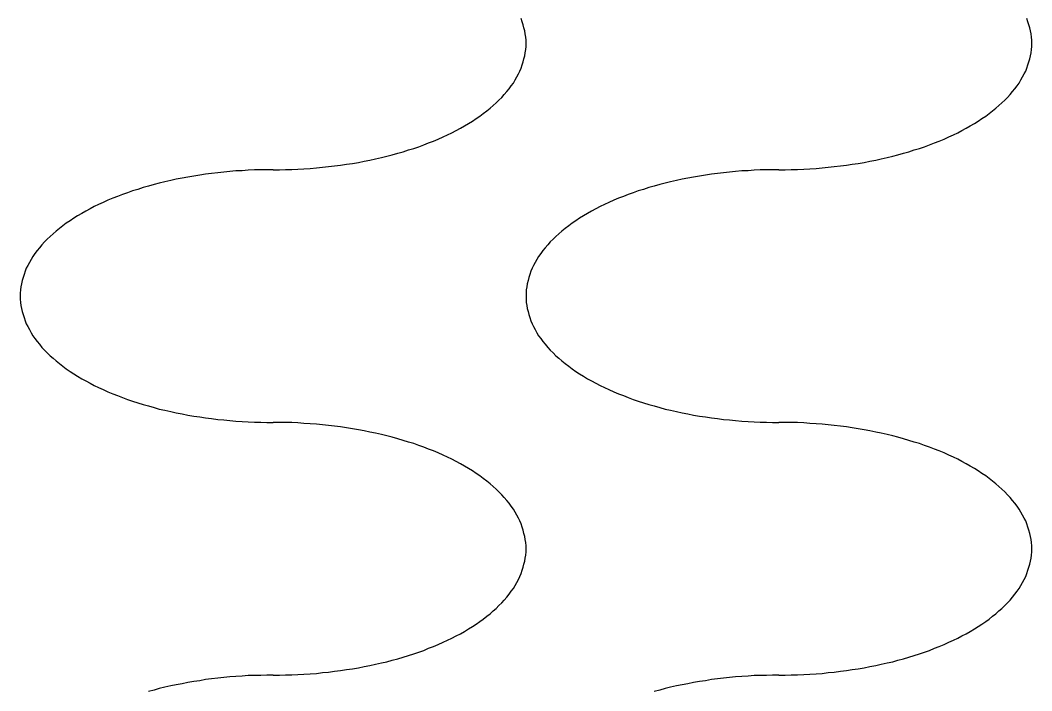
# Model space of a CAD drawing. Extents: x 0 to 40, y 0 to 70.
# Drawn here: x 29.6 to 30, y 50.1938 to 50.4592 of the extents above; entities that cross this region are included whole.
import ezdxf

# ---------------------------------------------------------------- set-up
doc = ezdxf.new("R2010")
doc.units = 0
doc.layers.add('AL_FOIL', color=2, linetype='CONTINUOUS')

msp = doc.modelspace()

# ---------------------------------------------------------------- linework, layer by layer
at = {"layer": 'AL_FOIL'}
for p, q in [((29.7985, 50.4585), (29.7981, 50.4598)), ((29.7989, 50.4573), (29.7985, 50.4585)), ((29.7992, 50.4561), (29.7989, 50.4573)), ((29.7995, 50.4549), (29.7992, 50.4561)), ((29.9985, 50.4585), (29.9981, 50.4598)), ((29.9989, 50.4573), (29.9985, 50.4585)), ((29.9992, 50.4561), (29.9989, 50.4573)), ((29.9995, 50.4549), (29.9992, 50.4561)), ((29.7997, 50.4537), (29.7995, 50.4549)), ((29.7999, 50.4525), (29.7997, 50.4537)), ((29.8, 50.4512), (29.7999, 50.4525)), ((29.9997, 50.4537), (29.9995, 50.4549)), ((29.9999, 50.4525), (29.9997, 50.4537)), ((30, 50.4512), (29.9999, 50.4525)), ((29.7999, 50.4475), (29.8, 50.4488)), ((29.8, 50.45), (29.8, 50.4512)), ((29.8, 50.4488), (29.8, 50.45)), ((29.9999, 50.4475), (30, 50.4488)), ((30, 50.45), (30, 50.4512)), ((30, 50.4488), (30, 50.45)), ((29.7992, 50.4439), (29.7995, 50.4451)), ((29.7995, 50.4451), (29.7997, 50.4463)), ((29.7997, 50.4463), (29.7999, 50.4475)), ((29.9992, 50.4439), (29.9995, 50.4451)), ((29.9995, 50.4451), (29.9997, 50.4463)), ((29.9997, 50.4463), (29.9999, 50.4475)), ((29.7976, 50.439), (29.7981, 50.4402)), ((29.7981, 50.4402), (29.7985, 50.4415)), ((29.7985, 50.4415), (29.7989, 50.4427)), ((29.7989, 50.4427), (29.7992, 50.4439)), ((29.9976, 50.439), (29.9981, 50.4402)), ((29.9981, 50.4402), (29.9985, 50.4415)), ((29.9985, 50.4415), (29.9989, 50.4427)), ((29.9989, 50.4427), (29.9992, 50.4439)), ((29.7957, 50.4355), (29.7964, 50.4367)), ((29.7964, 50.4367), (29.797, 50.4379)), ((29.797, 50.4379), (29.7976, 50.439)), ((29.9957, 50.4355), (29.9964, 50.4367)), ((29.9964, 50.4367), (29.997, 50.4379)), ((29.997, 50.4379), (29.9976, 50.439)), ((29.7924, 50.4309), (29.7933, 50.432)), ((29.7933, 50.432), (29.7942, 50.4332)), ((29.7942, 50.4332), (29.795, 50.4343)), ((29.795, 50.4343), (29.7957, 50.4355)), ((29.9924, 50.4309), (29.9933, 50.432)), ((29.9933, 50.432), (29.9942, 50.4332)), ((29.9942, 50.4332), (29.995, 50.4343)), ((29.995, 50.4343), (29.9957, 50.4355)), ((29.7893, 50.4275), (29.7904, 50.4286)), ((29.7904, 50.4286), (29.7914, 50.4297)), ((29.7914, 50.4297), (29.7924, 50.4309)), ((29.9893, 50.4275), (29.9904, 50.4286)), ((29.9904, 50.4286), (29.9914, 50.4297)), ((29.9914, 50.4297), (29.9924, 50.4309)), ((29.7845, 50.4233), (29.7858, 50.4243)), ((29.7858, 50.4243), (29.787, 50.4254)), ((29.787, 50.4254), (29.7882, 50.4264)), ((29.7882, 50.4264), (29.7893, 50.4275)), ((29.9845, 50.4233), (29.9858, 50.4243)), ((29.9858, 50.4243), (29.987, 50.4254)), ((29.987, 50.4254), (29.9882, 50.4264)), ((29.9882, 50.4264), (29.9893, 50.4275)), ((29.7788, 50.4192), (29.7803, 50.4202)), ((29.7803, 50.4202), (29.7818, 50.4212)), ((29.7818, 50.4212), (29.7831, 50.4222)), ((29.7831, 50.4222), (29.7845, 50.4233)), ((29.9788, 50.4192), (29.9803, 50.4202)), ((29.9803, 50.4202), (29.9818, 50.4212)), ((29.9818, 50.4212), (29.9831, 50.4222)), ((29.9831, 50.4222), (29.9845, 50.4233)), ((29.7724, 50.4155), (29.7741, 50.4164)), ((29.7741, 50.4164), (29.7757, 50.4173)), ((29.7757, 50.4173), (29.7773, 50.4183)), ((29.7773, 50.4183), (29.7788, 50.4192)), ((29.9724, 50.4155), (29.9741, 50.4164)), ((29.9741, 50.4164), (29.9757, 50.4173)), ((29.9757, 50.4173), (29.9773, 50.4183)), ((29.9773, 50.4183), (29.9788, 50.4192)), ((29.7634, 50.4113), (29.7653, 50.4121)), ((29.7653, 50.4121), (29.7672, 50.413)), ((29.7672, 50.413), (29.769, 50.4138)), ((29.769, 50.4138), (29.7707, 50.4146)), ((29.7707, 50.4146), (29.7724, 50.4155)), ((29.9634, 50.4113), (29.9653, 50.4121)), ((29.9653, 50.4121), (29.9672, 50.413)), ((29.9672, 50.413), (29.969, 50.4138)), ((29.969, 50.4138), (29.9707, 50.4146)), ((29.9707, 50.4146), (29.9724, 50.4155)), ((29.7535, 50.4078), (29.7556, 50.4084)), ((29.7556, 50.4084), (29.7576, 50.4091)), ((29.7576, 50.4091), (29.7596, 50.4098)), ((29.7596, 50.4098), (29.7615, 50.4106)), ((29.7615, 50.4106), (29.7634, 50.4113)), ((29.9535, 50.4078), (29.9556, 50.4084)), ((29.9556, 50.4084), (29.9576, 50.4091)), ((29.9576, 50.4091), (29.9596, 50.4098)), ((29.9596, 50.4098), (29.9615, 50.4106)), ((29.9615, 50.4106), (29.9634, 50.4113)), ((29.7383, 50.4038), (29.7405, 50.4043)), ((29.7405, 50.4043), (29.7428, 50.4048)), ((29.7428, 50.4048), (29.745, 50.4053)), ((29.745, 50.4053), (29.7471, 50.4059)), ((29.7471, 50.4059), (29.7493, 50.4065)), ((29.7493, 50.4065), (29.7514, 50.4071)), ((29.7514, 50.4071), (29.7535, 50.4078)), ((29.9383, 50.4038), (29.9405, 50.4043)), ((29.9405, 50.4043), (29.9428, 50.4048)), ((29.9428, 50.4048), (29.945, 50.4053)), ((29.945, 50.4053), (29.9471, 50.4059)), ((29.9471, 50.4059), (29.9493, 50.4065)), ((29.9493, 50.4065), (29.9514, 50.4071)), ((29.9514, 50.4071), (29.9535, 50.4078)), ((29.6975, 50.4), (29.6951, 50.3999)), ((29.7, 50.4), (29.6975, 50.4)), ((29.7, 50.4), (29.7025, 50.4)), ((29.7025, 50.4), (29.7049, 50.4001)), ((29.7049, 50.4001), (29.7074, 50.4001)), ((29.7074, 50.4001), (29.7098, 50.4002)), ((29.7098, 50.4002), (29.7122, 50.4004)), ((29.7122, 50.4004), (29.7147, 50.4005)), ((29.7147, 50.4005), (29.7171, 50.4007)), ((29.7171, 50.4007), (29.7195, 50.401)), ((29.7195, 50.401), (29.7219, 50.4012)), ((29.7219, 50.4012), (29.7243, 50.4015)), ((29.7243, 50.4015), (29.7267, 50.4018)), ((29.7267, 50.4018), (29.729, 50.4022)), ((29.729, 50.4022), (29.7314, 50.4025)), ((29.7314, 50.4025), (29.7337, 50.4029)), ((29.7337, 50.4029), (29.736, 50.4034)), ((29.736, 50.4034), (29.7383, 50.4038)), ((29.8975, 50.4), (29.8951, 50.3999)), ((29.9, 50.4), (29.8975, 50.4)), ((29.9, 50.4), (29.9025, 50.4)), ((29.9025, 50.4), (29.9049, 50.4001)), ((29.9049, 50.4001), (29.9074, 50.4001)), ((29.9074, 50.4001), (29.9098, 50.4002)), ((29.9098, 50.4002), (29.9122, 50.4004)), ((29.9122, 50.4004), (29.9147, 50.4005)), ((29.9147, 50.4005), (29.9171, 50.4007)), ((29.9171, 50.4007), (29.9195, 50.401)), ((29.9195, 50.401), (29.9219, 50.4012)), ((29.9219, 50.4012), (29.9243, 50.4015)), ((29.9243, 50.4015), (29.9267, 50.4018)), ((29.9267, 50.4018), (29.929, 50.4022)), ((29.929, 50.4022), (29.9314, 50.4025)), ((29.9314, 50.4025), (29.9337, 50.4029)), ((29.9337, 50.4029), (29.936, 50.4034)), ((29.936, 50.4034), (29.9383, 50.4038)), ((29.6617, 50.3962), (29.6595, 50.3957)), ((29.664, 50.3966), (29.6617, 50.3962)), ((29.6663, 50.3971), (29.664, 50.3966)), ((29.6686, 50.3975), (29.6663, 50.3971)), ((29.671, 50.3978), (29.6686, 50.3975)), ((29.6733, 50.3982), (29.671, 50.3978)), ((29.6757, 50.3985), (29.6733, 50.3982)), ((29.6781, 50.3988), (29.6757, 50.3985)), ((29.6805, 50.399), (29.6781, 50.3988)), ((29.6829, 50.3993), (29.6805, 50.399)), ((29.6853, 50.3995), (29.6829, 50.3993)), ((29.6878, 50.3996), (29.6853, 50.3995)), ((29.6902, 50.3998), (29.6878, 50.3996)), ((29.6926, 50.3999), (29.6902, 50.3998)), ((29.6951, 50.3999), (29.6926, 50.3999)), ((29.8617, 50.3962), (29.8595, 50.3957)), ((29.864, 50.3966), (29.8617, 50.3962)), ((29.8663, 50.3971), (29.864, 50.3966)), ((29.8686, 50.3975), (29.8663, 50.3971)), ((29.871, 50.3978), (29.8686, 50.3975)), ((29.8733, 50.3982), (29.871, 50.3978)), ((29.8757, 50.3985), (29.8733, 50.3982)), ((29.8781, 50.3988), (29.8757, 50.3985)), ((29.8805, 50.399), (29.8781, 50.3988)), ((29.8829, 50.3993), (29.8805, 50.399)), ((29.8853, 50.3995), (29.8829, 50.3993)), ((29.8878, 50.3996), (29.8853, 50.3995)), ((29.8902, 50.3998), (29.8878, 50.3996)), ((29.8926, 50.3999), (29.8902, 50.3998)), ((29.8951, 50.3999), (29.8926, 50.3999)), ((29.6465, 50.3922), (29.6444, 50.3916)), ((29.6486, 50.3929), (29.6465, 50.3922)), ((29.6507, 50.3935), (29.6486, 50.3929)), ((29.6529, 50.3941), (29.6507, 50.3935)), ((29.655, 50.3947), (29.6529, 50.3941)), ((29.6572, 50.3952), (29.655, 50.3947)), ((29.6595, 50.3957), (29.6572, 50.3952)), ((29.8465, 50.3922), (29.8444, 50.3916)), ((29.8486, 50.3929), (29.8465, 50.3922)), ((29.8507, 50.3935), (29.8486, 50.3929)), ((29.8529, 50.3941), (29.8507, 50.3935)), ((29.855, 50.3947), (29.8529, 50.3941)), ((29.8572, 50.3952), (29.855, 50.3947)), ((29.8595, 50.3957), (29.8572, 50.3952)), ((29.6366, 50.3887), (29.6347, 50.3879)), ((29.6385, 50.3894), (29.6366, 50.3887)), ((29.6404, 50.3902), (29.6385, 50.3894)), ((29.6424, 50.3909), (29.6404, 50.3902)), ((29.6444, 50.3916), (29.6424, 50.3909)), ((29.8366, 50.3887), (29.8347, 50.3879)), ((29.8385, 50.3894), (29.8366, 50.3887)), ((29.8404, 50.3902), (29.8385, 50.3894)), ((29.8424, 50.3909), (29.8404, 50.3902)), ((29.8444, 50.3916), (29.8424, 50.3909)), ((29.6276, 50.3845), (29.6259, 50.3836)), ((29.6293, 50.3854), (29.6276, 50.3845)), ((29.631, 50.3862), (29.6293, 50.3854)), ((29.6328, 50.387), (29.631, 50.3862)), ((29.6347, 50.3879), (29.6328, 50.387)), ((29.8276, 50.3845), (29.8259, 50.3836)), ((29.8293, 50.3854), (29.8276, 50.3845)), ((29.831, 50.3862), (29.8293, 50.3854)), ((29.8328, 50.387), (29.831, 50.3862)), ((29.8347, 50.3879), (29.8328, 50.387)), ((29.6212, 50.3808), (29.6197, 50.3798)), ((29.6227, 50.3817), (29.6212, 50.3808)), ((29.6243, 50.3827), (29.6227, 50.3817)), ((29.6259, 50.3836), (29.6243, 50.3827)), ((29.8212, 50.3808), (29.8197, 50.3798)), ((29.8227, 50.3817), (29.8212, 50.3808)), ((29.8243, 50.3827), (29.8227, 50.3817)), ((29.8259, 50.3836), (29.8243, 50.3827)), ((29.6155, 50.3767), (29.6142, 50.3757)), ((29.6169, 50.3778), (29.6155, 50.3767)), ((29.6182, 50.3788), (29.6169, 50.3778)), ((29.6197, 50.3798), (29.6182, 50.3788)), ((29.8155, 50.3767), (29.8142, 50.3757)), ((29.8169, 50.3778), (29.8155, 50.3767)), ((29.8182, 50.3788), (29.8169, 50.3778)), ((29.8197, 50.3798), (29.8182, 50.3788)), ((29.6107, 50.3725), (29.6096, 50.3714)), ((29.6118, 50.3736), (29.6107, 50.3725)), ((29.613, 50.3746), (29.6118, 50.3736)), ((29.6142, 50.3757), (29.613, 50.3746)), ((29.8107, 50.3725), (29.8096, 50.3714)), ((29.8118, 50.3736), (29.8107, 50.3725)), ((29.813, 50.3746), (29.8118, 50.3736)), ((29.8142, 50.3757), (29.813, 50.3746)), ((29.6067, 50.368), (29.6058, 50.3668)), ((29.6076, 50.3691), (29.6067, 50.368)), ((29.6086, 50.3703), (29.6076, 50.3691)), ((29.6096, 50.3714), (29.6086, 50.3703)), ((29.8067, 50.368), (29.8058, 50.3668)), ((29.8076, 50.3691), (29.8067, 50.368)), ((29.8086, 50.3703), (29.8076, 50.3691)), ((29.8096, 50.3714), (29.8086, 50.3703)), ((29.6043, 50.3645), (29.6036, 50.3633)), ((29.605, 50.3657), (29.6043, 50.3645)), ((29.6058, 50.3668), (29.605, 50.3657)), ((29.8043, 50.3645), (29.8036, 50.3633)), ((29.805, 50.3657), (29.8043, 50.3645)), ((29.8058, 50.3668), (29.805, 50.3657)), ((29.6024, 50.361), (29.6019, 50.3598)), ((29.603, 50.3621), (29.6024, 50.361)), ((29.6036, 50.3633), (29.603, 50.3621)), ((29.8024, 50.361), (29.8019, 50.3598)), ((29.803, 50.3621), (29.8024, 50.361)), ((29.8036, 50.3633), (29.803, 50.3621)), ((29.6008, 50.3561), (29.6005, 50.3549)), ((29.6011, 50.3573), (29.6008, 50.3561)), ((29.6015, 50.3585), (29.6011, 50.3573)), ((29.6019, 50.3598), (29.6015, 50.3585)), ((29.8008, 50.3561), (29.8005, 50.3549)), ((29.8011, 50.3573), (29.8008, 50.3561)), ((29.8015, 50.3585), (29.8011, 50.3573)), ((29.8019, 50.3598), (29.8015, 50.3585)), ((29.6001, 50.3525), (29.6, 50.3512)), ((29.6003, 50.3537), (29.6001, 50.3525)), ((29.6005, 50.3549), (29.6003, 50.3537)), ((29.8001, 50.3525), (29.8, 50.3512)), ((29.8003, 50.3537), (29.8001, 50.3525)), ((29.8005, 50.3549), (29.8003, 50.3537)), ((29.6, 50.3512), (29.6, 50.35)), ((29.6, 50.35), (29.6, 50.3488)), ((29.6, 50.3488), (29.6001, 50.3475)), ((29.8, 50.3512), (29.8, 50.35)), ((29.8, 50.35), (29.8, 50.3488)), ((29.8, 50.3488), (29.8001, 50.3475)), ((29.6001, 50.3475), (29.6003, 50.3463)), ((29.6003, 50.3463), (29.6005, 50.3451)), ((29.6005, 50.3451), (29.6008, 50.3439)), ((29.8001, 50.3475), (29.8003, 50.3463)), ((29.8003, 50.3463), (29.8005, 50.3451)), ((29.8005, 50.3451), (29.8008, 50.3439)), ((29.6008, 50.3439), (29.6011, 50.3427)), ((29.6011, 50.3427), (29.6015, 50.3415)), ((29.6015, 50.3415), (29.6019, 50.3402)), ((29.6019, 50.3402), (29.6024, 50.339)), ((29.8008, 50.3439), (29.8011, 50.3427)), ((29.8011, 50.3427), (29.8015, 50.3415)), ((29.8015, 50.3415), (29.8019, 50.3402)), ((29.8019, 50.3402), (29.8024, 50.339)), ((29.6024, 50.339), (29.603, 50.3379)), ((29.603, 50.3379), (29.6036, 50.3367)), ((29.6036, 50.3367), (29.6043, 50.3355)), ((29.8024, 50.339), (29.803, 50.3379)), ((29.803, 50.3379), (29.8036, 50.3367)), ((29.8036, 50.3367), (29.8043, 50.3355)), ((29.6043, 50.3355), (29.605, 50.3343)), ((29.605, 50.3343), (29.6058, 50.3332)), ((29.6058, 50.3332), (29.6067, 50.332)), ((29.6067, 50.332), (29.6076, 50.3309)), ((29.8043, 50.3355), (29.805, 50.3343)), ((29.805, 50.3343), (29.8058, 50.3332)), ((29.8058, 50.3332), (29.8067, 50.332)), ((29.8067, 50.332), (29.8076, 50.3309)), ((29.6076, 50.3309), (29.6086, 50.3297)), ((29.6086, 50.3297), (29.6096, 50.3286)), ((29.6096, 50.3286), (29.6107, 50.3275)), ((29.8076, 50.3309), (29.8086, 50.3297)), ((29.8086, 50.3297), (29.8096, 50.3286)), ((29.8096, 50.3286), (29.8107, 50.3275)), ((29.6107, 50.3275), (29.6118, 50.3264)), ((29.6118, 50.3264), (29.613, 50.3254)), ((29.613, 50.3254), (29.6142, 50.3243)), ((29.6142, 50.3243), (29.6155, 50.3233)), ((29.8107, 50.3275), (29.8118, 50.3264)), ((29.8118, 50.3264), (29.813, 50.3254)), ((29.813, 50.3254), (29.8142, 50.3243)), ((29.8142, 50.3243), (29.8155, 50.3233)), ((29.6155, 50.3233), (29.6169, 50.3222)), ((29.6169, 50.3222), (29.6182, 50.3212)), ((29.6182, 50.3212), (29.6197, 50.3202)), ((29.6197, 50.3202), (29.6212, 50.3192)), ((29.8155, 50.3233), (29.8169, 50.3222)), ((29.8169, 50.3222), (29.8182, 50.3212)), ((29.8182, 50.3212), (29.8197, 50.3202)), ((29.8197, 50.3202), (29.8212, 50.3192)), ((29.6212, 50.3192), (29.6227, 50.3183)), ((29.6227, 50.3183), (29.6243, 50.3173)), ((29.6243, 50.3173), (29.6259, 50.3164)), ((29.6259, 50.3164), (29.6276, 50.3155)), ((29.8212, 50.3192), (29.8227, 50.3183)), ((29.8227, 50.3183), (29.8243, 50.3173)), ((29.8243, 50.3173), (29.8259, 50.3164)), ((29.8259, 50.3164), (29.8276, 50.3155)), ((29.6276, 50.3155), (29.6293, 50.3146)), ((29.6293, 50.3146), (29.631, 50.3138)), ((29.631, 50.3138), (29.6328, 50.313)), ((29.6328, 50.313), (29.6347, 50.3121)), ((29.6347, 50.3121), (29.6366, 50.3113)), ((29.8276, 50.3155), (29.8293, 50.3146)), ((29.8293, 50.3146), (29.831, 50.3138)), ((29.831, 50.3138), (29.8328, 50.313)), ((29.8328, 50.313), (29.8347, 50.3121)), ((29.8347, 50.3121), (29.8366, 50.3113)), ((29.6366, 50.3113), (29.6385, 50.3106)), ((29.6385, 50.3106), (29.6404, 50.3098)), ((29.6404, 50.3098), (29.6424, 50.3091)), ((29.6424, 50.3091), (29.6444, 50.3084)), ((29.6444, 50.3084), (29.6465, 50.3078)), ((29.8366, 50.3113), (29.8385, 50.3106)), ((29.8385, 50.3106), (29.8404, 50.3098)), ((29.8404, 50.3098), (29.8424, 50.3091)), ((29.8424, 50.3091), (29.8444, 50.3084)), ((29.8444, 50.3084), (29.8465, 50.3078)), ((29.6465, 50.3078), (29.6486, 50.3071)), ((29.6486, 50.3071), (29.6507, 50.3065)), ((29.6507, 50.3065), (29.6529, 50.3059)), ((29.6529, 50.3059), (29.655, 50.3053)), ((29.655, 50.3053), (29.6572, 50.3048)), ((29.6572, 50.3048), (29.6595, 50.3043)), ((29.6595, 50.3043), (29.6617, 50.3038)), ((29.8465, 50.3078), (29.8486, 50.3071)), ((29.8486, 50.3071), (29.8507, 50.3065)), ((29.8507, 50.3065), (29.8529, 50.3059)), ((29.8529, 50.3059), (29.855, 50.3053)), ((29.855, 50.3053), (29.8572, 50.3048)), ((29.8572, 50.3048), (29.8595, 50.3043)), ((29.8595, 50.3043), (29.8617, 50.3038)), ((29.6617, 50.3038), (29.664, 50.3034)), ((29.664, 50.3034), (29.6663, 50.3029)), ((29.6663, 50.3029), (29.6686, 50.3025)), ((29.6686, 50.3025), (29.671, 50.3022)), ((29.671, 50.3022), (29.6733, 50.3018)), ((29.6733, 50.3018), (29.6757, 50.3015)), ((29.6757, 50.3015), (29.6781, 50.3012)), ((29.6781, 50.3012), (29.6805, 50.301)), ((29.6805, 50.301), (29.6829, 50.3007)), ((29.6829, 50.3007), (29.6853, 50.3005)), ((29.6853, 50.3005), (29.6878, 50.3004)), ((29.6878, 50.3004), (29.6902, 50.3002)), ((29.6902, 50.3002), (29.6926, 50.3001)), ((29.6926, 50.3001), (29.6951, 50.3001)), ((29.6951, 50.3001), (29.6975, 50.3)), ((29.6975, 50.3), (29.7, 50.3)), ((29.7025, 50.3), (29.7, 50.3)), ((29.7049, 50.2999), (29.7025, 50.3)), ((29.8617, 50.3038), (29.864, 50.3034)), ((29.864, 50.3034), (29.8663, 50.3029)), ((29.8663, 50.3029), (29.8686, 50.3025)), ((29.8686, 50.3025), (29.871, 50.3022)), ((29.871, 50.3022), (29.8733, 50.3018)), ((29.8733, 50.3018), (29.8757, 50.3015)), ((29.8757, 50.3015), (29.8781, 50.3012)), ((29.8781, 50.3012), (29.8805, 50.301)), ((29.8805, 50.301), (29.8829, 50.3007)), ((29.8829, 50.3007), (29.8853, 50.3005)), ((29.8853, 50.3005), (29.8878, 50.3004)), ((29.8878, 50.3004), (29.8902, 50.3002)), ((29.8902, 50.3002), (29.8926, 50.3001)), ((29.8926, 50.3001), (29.8951, 50.3001)), ((29.8951, 50.3001), (29.8975, 50.3)), ((29.8975, 50.3), (29.9, 50.3)), ((29.9025, 50.3), (29.9, 50.3)), ((29.9049, 50.2999), (29.9025, 50.3)), ((29.7074, 50.2999), (29.7049, 50.2999)), ((29.7098, 50.2998), (29.7074, 50.2999)), ((29.7122, 50.2996), (29.7098, 50.2998)), ((29.7147, 50.2995), (29.7122, 50.2996)), ((29.7171, 50.2993), (29.7147, 50.2995)), ((29.7195, 50.299), (29.7171, 50.2993)), ((29.7219, 50.2988), (29.7195, 50.299)), ((29.7243, 50.2985), (29.7219, 50.2988)), ((29.7267, 50.2982), (29.7243, 50.2985)), ((29.729, 50.2978), (29.7267, 50.2982)), ((29.7314, 50.2975), (29.729, 50.2978)), ((29.7337, 50.2971), (29.7314, 50.2975)), ((29.736, 50.2966), (29.7337, 50.2971)), ((29.7383, 50.2962), (29.736, 50.2966)), ((29.7405, 50.2957), (29.7383, 50.2962)), ((29.9074, 50.2999), (29.9049, 50.2999)), ((29.9098, 50.2998), (29.9074, 50.2999)), ((29.9122, 50.2996), (29.9098, 50.2998)), ((29.9147, 50.2995), (29.9122, 50.2996)), ((29.9171, 50.2993), (29.9147, 50.2995)), ((29.9195, 50.299), (29.9171, 50.2993)), ((29.9219, 50.2988), (29.9195, 50.299)), ((29.9243, 50.2985), (29.9219, 50.2988)), ((29.9267, 50.2982), (29.9243, 50.2985)), ((29.929, 50.2978), (29.9267, 50.2982)), ((29.9314, 50.2975), (29.929, 50.2978)), ((29.9337, 50.2971), (29.9314, 50.2975)), ((29.936, 50.2966), (29.9337, 50.2971)), ((29.9383, 50.2962), (29.936, 50.2966)), ((29.9405, 50.2957), (29.9383, 50.2962)), ((29.7428, 50.2952), (29.7405, 50.2957)), ((29.745, 50.2947), (29.7428, 50.2952)), ((29.7471, 50.2941), (29.745, 50.2947)), ((29.7493, 50.2935), (29.7471, 50.2941)), ((29.7514, 50.2929), (29.7493, 50.2935)), ((29.7535, 50.2922), (29.7514, 50.2929)), ((29.7556, 50.2916), (29.7535, 50.2922)), ((29.9428, 50.2952), (29.9405, 50.2957)), ((29.945, 50.2947), (29.9428, 50.2952)), ((29.9471, 50.2941), (29.945, 50.2947)), ((29.9493, 50.2935), (29.9471, 50.2941)), ((29.9514, 50.2929), (29.9493, 50.2935)), ((29.9535, 50.2922), (29.9514, 50.2929)), ((29.9556, 50.2916), (29.9535, 50.2922)), ((29.7576, 50.2909), (29.7556, 50.2916)), ((29.7596, 50.2902), (29.7576, 50.2909)), ((29.7615, 50.2894), (29.7596, 50.2902)), ((29.7634, 50.2887), (29.7615, 50.2894)), ((29.7653, 50.2879), (29.7634, 50.2887)), ((29.9576, 50.2909), (29.9556, 50.2916)), ((29.9596, 50.2902), (29.9576, 50.2909)), ((29.9615, 50.2894), (29.9596, 50.2902)), ((29.9634, 50.2887), (29.9615, 50.2894)), ((29.9653, 50.2879), (29.9634, 50.2887)), ((29.7672, 50.287), (29.7653, 50.2879)), ((29.769, 50.2862), (29.7672, 50.287)), ((29.7707, 50.2854), (29.769, 50.2862)), ((29.7724, 50.2845), (29.7707, 50.2854)), ((29.7741, 50.2836), (29.7724, 50.2845)), ((29.9672, 50.287), (29.9653, 50.2879)), ((29.969, 50.2862), (29.9672, 50.287)), ((29.9707, 50.2854), (29.969, 50.2862)), ((29.9724, 50.2845), (29.9707, 50.2854)), ((29.9741, 50.2836), (29.9724, 50.2845)), ((29.7757, 50.2827), (29.7741, 50.2836)), ((29.7773, 50.2817), (29.7757, 50.2827)), ((29.7788, 50.2808), (29.7773, 50.2817)), ((29.7803, 50.2798), (29.7788, 50.2808)), ((29.9757, 50.2827), (29.9741, 50.2836)), ((29.9773, 50.2817), (29.9757, 50.2827)), ((29.9788, 50.2808), (29.9773, 50.2817)), ((29.9803, 50.2798), (29.9788, 50.2808)), ((29.7818, 50.2788), (29.7803, 50.2798)), ((29.7831, 50.2778), (29.7818, 50.2788)), ((29.7845, 50.2767), (29.7831, 50.2778)), ((29.7858, 50.2757), (29.7845, 50.2767)), ((29.9818, 50.2788), (29.9803, 50.2798)), ((29.9831, 50.2778), (29.9818, 50.2788)), ((29.9845, 50.2767), (29.9831, 50.2778)), ((29.9858, 50.2757), (29.9845, 50.2767)), ((29.787, 50.2746), (29.7858, 50.2757)), ((29.7882, 50.2736), (29.787, 50.2746)), ((29.7893, 50.2725), (29.7882, 50.2736)), ((29.7904, 50.2714), (29.7893, 50.2725)), ((29.987, 50.2746), (29.9858, 50.2757)), ((29.9882, 50.2736), (29.987, 50.2746)), ((29.9893, 50.2725), (29.9882, 50.2736)), ((29.9904, 50.2714), (29.9893, 50.2725)), ((29.7914, 50.2703), (29.7904, 50.2714)), ((29.7924, 50.2691), (29.7914, 50.2703)), ((29.7933, 50.268), (29.7924, 50.2691)), ((29.7942, 50.2668), (29.7933, 50.268)), ((29.9914, 50.2703), (29.9904, 50.2714)), ((29.9924, 50.2691), (29.9914, 50.2703)), ((29.9933, 50.268), (29.9924, 50.2691)), ((29.9942, 50.2668), (29.9933, 50.268)), ((29.795, 50.2657), (29.7942, 50.2668)), ((29.7957, 50.2645), (29.795, 50.2657)), ((29.7964, 50.2633), (29.7957, 50.2645)), ((29.995, 50.2657), (29.9942, 50.2668)), ((29.9957, 50.2645), (29.995, 50.2657)), ((29.9964, 50.2633), (29.9957, 50.2645)), ((29.797, 50.2621), (29.7964, 50.2633)), ((29.7976, 50.261), (29.797, 50.2621)), ((29.7981, 50.2598), (29.7976, 50.261)), ((29.997, 50.2621), (29.9964, 50.2633)), ((29.9976, 50.261), (29.997, 50.2621)), ((29.9981, 50.2598), (29.9976, 50.261)), ((29.7985, 50.2585), (29.7981, 50.2598)), ((29.7989, 50.2573), (29.7985, 50.2585)), ((29.7992, 50.2561), (29.7989, 50.2573)), ((29.7995, 50.2549), (29.7992, 50.2561)), ((29.9985, 50.2585), (29.9981, 50.2598)), ((29.9989, 50.2573), (29.9985, 50.2585)), ((29.9992, 50.2561), (29.9989, 50.2573)), ((29.9995, 50.2549), (29.9992, 50.2561)), ((29.7997, 50.2537), (29.7995, 50.2549)), ((29.7999, 50.2525), (29.7997, 50.2537)), ((29.8, 50.2512), (29.7999, 50.2525)), ((29.9997, 50.2537), (29.9995, 50.2549)), ((29.9999, 50.2525), (29.9997, 50.2537)), ((30, 50.2512), (29.9999, 50.2525)), ((29.7999, 50.2475), (29.8, 50.2488)), ((29.8, 50.25), (29.8, 50.2512)), ((29.8, 50.2488), (29.8, 50.25)), ((29.9999, 50.2475), (30, 50.2488)), ((30, 50.25), (30, 50.2512)), ((30, 50.2488), (30, 50.25)), ((29.7992, 50.2439), (29.7995, 50.2451)), ((29.7995, 50.2451), (29.7997, 50.2463)), ((29.7997, 50.2463), (29.7999, 50.2475)), ((29.9992, 50.2439), (29.9995, 50.2451)), ((29.9995, 50.2451), (29.9997, 50.2463)), ((29.9997, 50.2463), (29.9999, 50.2475)), ((29.7976, 50.239), (29.7981, 50.2402)), ((29.7981, 50.2402), (29.7985, 50.2415)), ((29.7985, 50.2415), (29.7989, 50.2427)), ((29.7989, 50.2427), (29.7992, 50.2439)), ((29.9976, 50.239), (29.9981, 50.2402)), ((29.9981, 50.2402), (29.9985, 50.2415)), ((29.9985, 50.2415), (29.9989, 50.2427)), ((29.9989, 50.2427), (29.9992, 50.2439)), ((29.7957, 50.2355), (29.7964, 50.2367)), ((29.7964, 50.2367), (29.797, 50.2379)), ((29.797, 50.2379), (29.7976, 50.239)), ((29.9957, 50.2355), (29.9964, 50.2367)), ((29.9964, 50.2367), (29.997, 50.2379)), ((29.997, 50.2379), (29.9976, 50.239)), ((29.7924, 50.2309), (29.7933, 50.232)), ((29.7933, 50.232), (29.7942, 50.2332)), ((29.7942, 50.2332), (29.795, 50.2343)), ((29.795, 50.2343), (29.7957, 50.2355)), ((29.9924, 50.2309), (29.9933, 50.232)), ((29.9933, 50.232), (29.9942, 50.2332)), ((29.9942, 50.2332), (29.995, 50.2343)), ((29.995, 50.2343), (29.9957, 50.2355)), ((29.7893, 50.2275), (29.7904, 50.2286)), ((29.7904, 50.2286), (29.7914, 50.2297)), ((29.7914, 50.2297), (29.7924, 50.2309)), ((29.9893, 50.2275), (29.9904, 50.2286)), ((29.9904, 50.2286), (29.9914, 50.2297)), ((29.9914, 50.2297), (29.9924, 50.2309)), ((29.7845, 50.2233), (29.7858, 50.2243)), ((29.7858, 50.2243), (29.787, 50.2254)), ((29.787, 50.2254), (29.7882, 50.2264)), ((29.7882, 50.2264), (29.7893, 50.2275)), ((29.9845, 50.2233), (29.9858, 50.2243)), ((29.9858, 50.2243), (29.987, 50.2254)), ((29.987, 50.2254), (29.9882, 50.2264)), ((29.9882, 50.2264), (29.9893, 50.2275)), ((29.7788, 50.2192), (29.7803, 50.2202)), ((29.7803, 50.2202), (29.7818, 50.2212)), ((29.7818, 50.2212), (29.7831, 50.2222)), ((29.7831, 50.2222), (29.7845, 50.2233)), ((29.9788, 50.2192), (29.9803, 50.2202)), ((29.9803, 50.2202), (29.9818, 50.2212)), ((29.9818, 50.2212), (29.9831, 50.2222)), ((29.9831, 50.2222), (29.9845, 50.2233)), ((29.7724, 50.2155), (29.7741, 50.2164)), ((29.7741, 50.2164), (29.7757, 50.2173)), ((29.7757, 50.2173), (29.7773, 50.2183)), ((29.7773, 50.2183), (29.7788, 50.2192)), ((29.9724, 50.2155), (29.9741, 50.2164)), ((29.9741, 50.2164), (29.9757, 50.2173)), ((29.9757, 50.2173), (29.9773, 50.2183)), ((29.9773, 50.2183), (29.9788, 50.2192)), ((29.7634, 50.2113), (29.7653, 50.2121)), ((29.7653, 50.2121), (29.7672, 50.213)), ((29.7672, 50.213), (29.769, 50.2138)), ((29.769, 50.2138), (29.7707, 50.2146)), ((29.7707, 50.2146), (29.7724, 50.2155)), ((29.9634, 50.2113), (29.9653, 50.2121)), ((29.9653, 50.2121), (29.9672, 50.213)), ((29.9672, 50.213), (29.969, 50.2138)), ((29.969, 50.2138), (29.9707, 50.2146)), ((29.9707, 50.2146), (29.9724, 50.2155)), ((29.7535, 50.2078), (29.7556, 50.2084)), ((29.7556, 50.2084), (29.7576, 50.2091)), ((29.7576, 50.2091), (29.7596, 50.2098)), ((29.7596, 50.2098), (29.7615, 50.2106)), ((29.7615, 50.2106), (29.7634, 50.2113)), ((29.9535, 50.2078), (29.9556, 50.2084)), ((29.9556, 50.2084), (29.9576, 50.2091)), ((29.9576, 50.2091), (29.9596, 50.2098)), ((29.9596, 50.2098), (29.9615, 50.2106)), ((29.9615, 50.2106), (29.9634, 50.2113)), ((29.7383, 50.2038), (29.7405, 50.2043)), ((29.7405, 50.2043), (29.7428, 50.2048)), ((29.7428, 50.2048), (29.745, 50.2053)), ((29.745, 50.2053), (29.7471, 50.2059)), ((29.7471, 50.2059), (29.7493, 50.2065)), ((29.7493, 50.2065), (29.7514, 50.2071)), ((29.7514, 50.2071), (29.7535, 50.2078)), ((29.9383, 50.2038), (29.9405, 50.2043)), ((29.9405, 50.2043), (29.9428, 50.2048)), ((29.9428, 50.2048), (29.945, 50.2053)), ((29.945, 50.2053), (29.9471, 50.2059)), ((29.9471, 50.2059), (29.9493, 50.2065)), ((29.9493, 50.2065), (29.9514, 50.2071)), ((29.9514, 50.2071), (29.9535, 50.2078)), ((29.6975, 50.2), (29.6951, 50.1999)), ((29.7, 50.2), (29.6975, 50.2)), ((29.7, 50.2), (29.7025, 50.2)), ((29.7025, 50.2), (29.7049, 50.2001)), ((29.7049, 50.2001), (29.7074, 50.2001)), ((29.7074, 50.2001), (29.7098, 50.2002)), ((29.7098, 50.2002), (29.7122, 50.2004)), ((29.7122, 50.2004), (29.7147, 50.2005)), ((29.7147, 50.2005), (29.7171, 50.2007)), ((29.7171, 50.2007), (29.7195, 50.201)), ((29.7195, 50.201), (29.7219, 50.2012)), ((29.7219, 50.2012), (29.7243, 50.2015)), ((29.7243, 50.2015), (29.7267, 50.2018)), ((29.7267, 50.2018), (29.729, 50.2022)), ((29.729, 50.2022), (29.7314, 50.2025)), ((29.7314, 50.2025), (29.7337, 50.2029)), ((29.7337, 50.2029), (29.736, 50.2034)), ((29.736, 50.2034), (29.7383, 50.2038)), ((29.8975, 50.2), (29.8951, 50.1999)), ((29.9, 50.2), (29.8975, 50.2)), ((29.9, 50.2), (29.9025, 50.2)), ((29.9025, 50.2), (29.9049, 50.2001)), ((29.9049, 50.2001), (29.9074, 50.2001)), ((29.9074, 50.2001), (29.9098, 50.2002)), ((29.9098, 50.2002), (29.9122, 50.2004)), ((29.9122, 50.2004), (29.9147, 50.2005)), ((29.9147, 50.2005), (29.9171, 50.2007)), ((29.9171, 50.2007), (29.9195, 50.201)), ((29.9195, 50.201), (29.9219, 50.2012)), ((29.9219, 50.2012), (29.9243, 50.2015)), ((29.9243, 50.2015), (29.9267, 50.2018)), ((29.9267, 50.2018), (29.929, 50.2022)), ((29.929, 50.2022), (29.9314, 50.2025)), ((29.9314, 50.2025), (29.9337, 50.2029)), ((29.9337, 50.2029), (29.936, 50.2034)), ((29.936, 50.2034), (29.9383, 50.2038)), ((29.6617, 50.1962), (29.6595, 50.1957)), ((29.664, 50.1966), (29.6617, 50.1962)), ((29.6663, 50.1971), (29.664, 50.1966)), ((29.6686, 50.1975), (29.6663, 50.1971)), ((29.671, 50.1978), (29.6686, 50.1975)), ((29.6733, 50.1982), (29.671, 50.1978)), ((29.6757, 50.1985), (29.6733, 50.1982)), ((29.6781, 50.1988), (29.6757, 50.1985)), ((29.6805, 50.199), (29.6781, 50.1988)), ((29.6829, 50.1993), (29.6805, 50.199)), ((29.6853, 50.1995), (29.6829, 50.1993)), ((29.6878, 50.1996), (29.6853, 50.1995)), ((29.6902, 50.1998), (29.6878, 50.1996)), ((29.6926, 50.1999), (29.6902, 50.1998)), ((29.6951, 50.1999), (29.6926, 50.1999)), ((29.8617, 50.1962), (29.8595, 50.1957)), ((29.864, 50.1966), (29.8617, 50.1962)), ((29.8663, 50.1971), (29.864, 50.1966)), ((29.8686, 50.1975), (29.8663, 50.1971)), ((29.871, 50.1978), (29.8686, 50.1975)), ((29.8733, 50.1982), (29.871, 50.1978)), ((29.8757, 50.1985), (29.8733, 50.1982)), ((29.8781, 50.1988), (29.8757, 50.1985)), ((29.8805, 50.199), (29.8781, 50.1988)), ((29.8829, 50.1993), (29.8805, 50.199)), ((29.8853, 50.1995), (29.8829, 50.1993)), ((29.8878, 50.1996), (29.8853, 50.1995)), ((29.8902, 50.1998), (29.8878, 50.1996)), ((29.8926, 50.1999), (29.8902, 50.1998)), ((29.8951, 50.1999), (29.8926, 50.1999)), ((29.6529, 50.1941), (29.6507, 50.1935)), ((29.655, 50.1947), (29.6529, 50.1941)), ((29.6572, 50.1952), (29.655, 50.1947)), ((29.6595, 50.1957), (29.6572, 50.1952)), ((29.8529, 50.1941), (29.8507, 50.1935)), ((29.855, 50.1947), (29.8529, 50.1941)), ((29.8572, 50.1952), (29.855, 50.1947)), ((29.8595, 50.1957), (29.8572, 50.1952))]:
    msp.add_line(p, q, dxfattribs=at)

doc.saveas('drawing.dxf')
